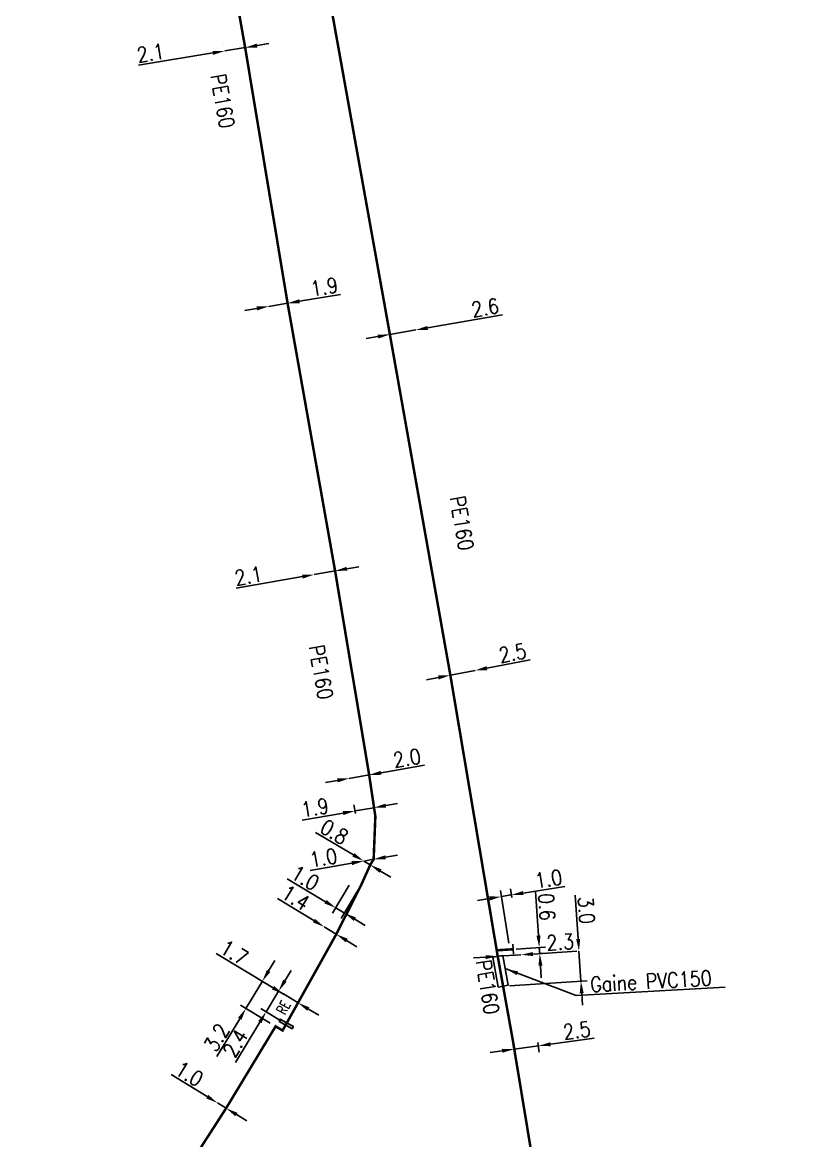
# Model space of a CAD drawing. Header units: millimetres. Extents: x 150994 to 151987, y 125997 to 127005.
# Drawn here: x 151070.6 to 151147.3, y 126151.4 to 126262.5 of the extents above; entities that cross this region are included whole.
import ezdxf
from ezdxf.enums import TextEntityAlignment as Align

# ---------------------------------------------------------------- set-up
doc = ezdxf.new("R2010")
doc.units = ezdxf.units.MM
doc.header["$PDMODE"] = 34
doc.linetypes.add('L_100_AP', pattern=[14, 10, -1.5, 1, -1.5])
doc.linetypes.add('L_100_PE', pattern=[14, 10, -1.5, 1, -1.5])
doc.layers.get('0').update_dxf_attribs({"linetype": 'CONTINUOUS'})
doc.layers.get('Defpoints').update_dxf_attribs({"linetype": 'CONTINUOUS'})
for name, color, linetype in [('L_140', 3, 'CONTINUOUS'), ('L_340', 7, 'CONTINUOUS'), ('L_400', 7, 'CONTINUOUS')]:
    doc.layers.add(name, color=color, linetype=linetype)
doc.styles.get("Standard").update_dxf_attribs({"font": 'romans.shx', "width": 0.85})
doc.dimstyles.get("Standard").update_dxf_attribs({"dimtxt": 1.5, "dimasz": 1.2, "dimexe": 0.625, "dimexo": 0.625, "dimgap": 0.25, "dimtad": 1, "dimdec": 1, "dimzin": 0, "dimdsep": 46, "dimtxsty": 'Standard', "dimcen": -0.5, "dimadec": 0, "dimazin": 0, "dimtfac": 1, "dimtdec": 1, "dimtmove": 0, "dimatfit": 3, "dimfxl": 0, "dimtolj": 1, "dimtzin": 0, "dimarcsym": 0})

# ---------------------------------------------------------------- blocks, each defined once
blk = doc.blocks.new('*D440')
at = {"layer": 'Defpoints', "color": 0, "linetype": 'Continuous', "transparency": 16777216}
for p in [(151092.7717044005, 126259.992831921), (151090.7493, 126259.6576), (151090.7493, 126259.6576000002)]:
    blk.add_point(p, dxfattribs=at)
at = {"layer": 'L_140', "color": 0, "linetype": 'Continuous', "lineweight": -2, "transparency": 16777216}
for p, q in [((151090.6470951461, 126260.2741867075), (151090.647095146, 126260.2741867077)), ((151092.7717044005, 126259.9928319212), (151090.7493, 126259.6576000002)), ((151092.6694995466, 126260.6094186284), (151092.6694995465, 126260.6094186287)), ((151093.9555508788, 126260.1890652408), (151095.1393973571, 126260.3852985604)), ((151089.5654535216, 126259.4613666807), (151082.1628777985, 126258.2343224361))]:
    blk.add_line(p, q, dxfattribs=at)
at = {"layer": 'L_140', "color": 0, "linetype": 'Continuous', "transparency": 16777216}
for points in [[(151093.9228453255, 126260.3863729872), (151093.9882564321, 126259.9917574944), (151092.7717044005, 126259.9928319212)], [(151089.5327479683, 126259.658674427), (151089.5981590748, 126259.2640589343), (151090.7493, 126259.6576000002)]]:
    blk.add_solid(points, dxfattribs=at)
at = {"layer": 'L_140', "color": 0, "linetype": 'Continuous', "transparency": 16777216, "insert": (151083.3840276095, 126259.4503840687), "char_height": 1.5, "attachment_point": 5, "rotation": 9.411720093409084}
blk.add_mtext('\\A1;2.1', dxfattribs=at)
blk = doc.blocks.new('*D458')
at = {"layer": 'Defpoints', "color": 0, "linetype": 'Continuous', "transparency": 16777216}
for p in [(151107.1524728565, 126231.4897294811), (151109.7142, 126231.9342), (151109.7142, 126231.9341999999)]:
    blk.add_point(p, dxfattribs=at)
at = {"layer": 'L_140', "color": 0, "linetype": 'Continuous', "lineweight": -2, "transparency": 16777216}
for p, q in [((151110.8965356047, 126232.1393402394), (151118.3517803125, 126233.4328567999)), ((151105.9701372517, 126231.2845892416), (151104.7878016471, 126231.0794490021)), ((151107.1524728565, 126231.4897294811), (151109.7142, 126231.9341999999))]:
    blk.add_line(p, q, dxfattribs=at)
at = {"layer": 'L_140', "color": 0, "linetype": 'Continuous', "transparency": 16777216}
for points in [[(151110.8623455648, 126232.3363961735), (151110.9307256446, 126231.9422843053), (151109.7142, 126231.9341999999)], [(151105.9359472118, 126231.4816451757), (151106.0043272917, 126231.0875333075), (151107.1524728565, 126231.4897294811)]]:
    blk.add_solid(points, dxfattribs=at)
at = {"layer": 'L_140', "color": 0, "linetype": 'Continuous', "transparency": 16777216, "insert": (151116.6184580638, 126234.1470582969), "char_height": 1.5, "attachment_point": 5, "rotation": 9.843070251829682}
blk.add_mtext('\\A1;2.6', dxfattribs=at)
blk = doc.blocks.new('*D459')
at = {"layer": 'Defpoints', "color": 0, "linetype": 'Continuous', "transparency": 16777216}
for p in [(151113.1593949941, 126197.6367082467), (151115.6148, 126198.1068), (151115.6148, 126198.1068)]:
    blk.add_point(p, dxfattribs=at)
at = {"layer": 'L_140', "color": 0, "linetype": 'Continuous', "lineweight": -2, "transparency": 16777216}
for p, q in [((151116.7933944029, 126198.3324440416), (151121.086845442, 126199.1544330503)), ((151113.1593949941, 126197.6367082467), (151115.6148, 126198.1068)), ((151111.9808005911, 126197.4110642051), (151110.8022061883, 126197.1854201635))]:
    blk.add_line(p, q, dxfattribs=at)
at = {"layer": 'L_140', "color": 0, "linetype": 'Continuous', "transparency": 16777216}
for points in [[(151111.9431932509, 126197.6074966055), (151112.0184079314, 126197.2146318046), (151113.1593949941, 126197.6367082467)], [(151116.7557870626, 126198.5288764421), (151116.8310017432, 126198.1360116411), (151115.6148, 126198.1068)]]:
    blk.add_solid(points, dxfattribs=at)
at = {"layer": 'L_140', "color": 0, "linetype": 'Continuous', "transparency": 16777216, "insert": (151119.3413804225, 126199.8384225691), "char_height": 1.5, "attachment_point": 5, "rotation": 10.838230453739367}
blk.add_mtext('\\A1;2.5', dxfattribs=at)
blk = doc.blocks.new('*D460')
at = {"layer": 'Defpoints', "color": 0, "linetype": 'Continuous', "transparency": 16777216}
for p in [(151119.2176372038, 126175.7995900545), (151119.3529285173, 126174.9476053211), (151119.0648396997, 126170.3855060183)]:
    blk.add_point(p, dxfattribs=at)
at = {"layer": 'L_340', "color": 0, "linetype": 'Continuous', "lineweight": -2, "transparency": 16777216}
for p, q in [((151120.4027878518, 126175.9877866049), (151124.5402334176, 126176.644794205)), ((151117.0448610155, 126175.4545630453), (151115.8597103676, 126175.2663664949)), ((151118.966820663, 126171.0027719808), (151118.1319926269, 126176.2600255582)), ((151118.2300116635, 126175.6427595957), (151119.2176372038, 126175.7995900545)), ((151119.2549094806, 126175.5648712836), (151119.1196181672, 126176.4168560169))]:
    blk.add_line(p, q, dxfattribs=at)
at = {"layer": 'L_340', "color": 0, "linetype": 'Continuous', "transparency": 16777216}
for points in [[(151117.0134949238, 126175.6520881533), (151117.0762271073, 126175.2570379373), (151118.2300116635, 126175.6427595957)], [(151120.3714217601, 126176.1853117129), (151120.4341539436, 126175.7902614969), (151119.2176372038, 126175.7995900545)]]:
    blk.add_solid(points, dxfattribs=at)
at = {"layer": 'L_340', "color": 0, "linetype": 'Continuous', "transparency": 16777216, "insert": (151122.9072555, 126177.3980142201), "char_height": 1.5, "attachment_point": 5, "rotation": 9.022972312594378}
blk.add_mtext('\\A1;1.0', dxfattribs=at)
blk = doc.blocks.new('*D461')
at = {"layer": 'Defpoints', "color": 0, "linetype": 'Continuous', "transparency": 16777216}
for p in [(151119.0648396997, 126170.3855060183), (151121.3399677946, 126169.93249787), (151122.0342952817, 126169.9777454977)]:
    blk.add_point(p, dxfattribs=at)
at = {"layer": 'L_340', "color": 0, "linetype": 'Continuous', "lineweight": -2, "transparency": 16777216}
for p, q in [((151121.9172419633, 126171.7739354989), (151121.6329696184, 126176.1361112163)), ((151119.6885167834, 126170.4261495316), (151122.6189545927, 126170.6171190114)), ((151121.9636448784, 126169.9731413833), (151122.6579723655, 126170.018389011)), ((151122.0342952817, 126169.9777454977), (151121.9952775089, 126170.5764754981)), ((151122.1123308274, 126168.7802854968), (151122.190366373, 126167.582825496))]:
    blk.add_line(p, q, dxfattribs=at)
at = {"layer": 'L_340', "color": 0, "linetype": 'Continuous', "transparency": 16777216}
for points in [[(151122.1168186301, 126171.7869414232), (151121.7176652965, 126171.7609295746), (151121.9952775089, 126170.5764754981)], [(151122.3119074942, 126168.7932914211), (151121.9127541606, 126168.7672795726), (151122.0342952817, 126169.9777454977)]]:
    blk.add_solid(points, dxfattribs=at)
at = {"layer": 'L_340', "color": 0, "linetype": 'Continuous', "transparency": 16777216, "insert": (151122.733971352, 126174.6187829794), "char_height": 1.5, "attachment_point": 5, "rotation": 273.7285539203219}
blk.add_mtext('\\A1;0.6', dxfattribs=at)
blk = doc.blocks.new('*D462')
at = {"layer": 'Defpoints', "color": 0, "linetype": 'Continuous', "transparency": 16777216}
for p in [(151125.9383648681, 126170.2321641839), (151125.9383648681, 126170.2321641839), (151118.400704472, 126166.7345897862)]:
    blk.add_point(p, dxfattribs=at)
at = {"layer": 'L_400', "color": 0, "linetype": 'Continuous', "lineweight": -2, "transparency": 16777216}
for p, q in [((151125.8603293225, 126171.4296241847), (151125.576056978, 126175.7917999022)), ((151126.133453732, 126167.2385141818), (151125.9383648681, 126170.2321641839)), ((151119.0243815558, 126166.7752332995), (151126.7571308158, 126167.2791576951)), ((151126.2114892776, 126166.0410541809), (151126.2895248231, 126164.8435941801))]:
    blk.add_line(p, q, dxfattribs=at)
at = {"layer": 'L_400', "color": 0, "linetype": 'Continuous', "transparency": 16777216}
for points in [[(151126.0599059894, 126171.442630109), (151125.6607526557, 126171.4166182605), (151125.9383648681, 126170.2321641839)], [(151126.4110659444, 126166.0540601052), (151126.0119126108, 126166.0280482567), (151126.133453732, 126167.2385141818)]]:
    blk.add_solid(points, dxfattribs=at)
at = {"layer": 'L_400', "color": 0, "linetype": 'Continuous', "transparency": 16777216, "insert": (151126.6770587116, 126174.2744716652), "char_height": 1.5, "attachment_point": 5, "rotation": 273.72855391626894}
blk.add_mtext('\\A1;3.0', dxfattribs=at)
blk = doc.blocks.new('*D463')
at = {"layer": 'Defpoints', "color": 0, "linetype": 'Continuous', "transparency": 16777216}
for p in [(151120.1615, 126169.8557), (151120.1615, 126169.8557), (151117.8663683317, 126169.7061318709)]:
    blk.add_point(p, dxfattribs=at)
at = {"layer": 'L_400', "color": 0, "linetype": 'Continuous', "lineweight": -2, "transparency": 16777216}
for p, q in [((151117.8663683317, 126169.7061318709), (151120.1615, 126169.8557)), ((151121.3589600009, 126169.9337355457), (151125.7211357182, 126170.2180078905)), ((151116.6689083308, 126169.6280963252), (151115.47144833, 126169.5500607796))]:
    blk.add_line(p, q, dxfattribs=at)
at = {"layer": 'L_400', "color": 0, "linetype": 'Continuous', "transparency": 16777216}
for points in [[(151116.6559024066, 126169.827672992), (151116.6819142551, 126169.4285196584), (151117.8663683317, 126169.7061318709)], [(151121.3459540766, 126170.1333122125), (151121.3719659251, 126169.7341588789), (151120.1615, 126169.8557)]]:
    blk.add_solid(points, dxfattribs=at)
at = {"layer": 'L_400', "color": 0, "linetype": 'Continuous', "transparency": 16777216, "insert": (151124.0737482386, 126171.1127728249), "char_height": 1.5, "attachment_point": 5, "rotation": 3.728553919970684}
blk.add_mtext('\\A1;2.3', dxfattribs=at)
blk = doc.blocks.new('*D464')
at = {"layer": 'Defpoints', "color": 0, "linetype": 'Continuous', "transparency": 16777216}
for p in [(151119.354389071, 126161.4309733782), (151121.7821, 126161.7607), (151121.9116421741, 126160.8069069762)]:
    blk.add_point(p, dxfattribs=at)
at = {"layer": 'L_140', "color": 0, "linetype": 'Continuous', "lineweight": -2, "transparency": 16777216}
for p, q in [((151121.8662139341, 126161.1413859875), (151121.9957561082, 126160.1875929636)), ((151123.1007250781, 126160.9684057297), (151127.4323842284, 126161.5567226176)), ((151118.294848341, 126160.3156816008), (151117.105765437, 126160.1541828473)), ((151119.4385030051, 126160.8116593657), (151119.5680451792, 126159.8578663418)), ((151119.483931245, 126160.4771803544), (151121.9116421741, 126160.8069069762))]:
    blk.add_line(p, q, dxfattribs=at)
at = {"layer": 'L_140', "color": 0, "linetype": 'Continuous', "transparency": 16777216}
for points in [[(151123.0738086191, 126161.1665862137), (151123.127641537, 126160.7702252457), (151121.9116421741, 126160.8069069762)], [(151118.2679318821, 126160.5138620848), (151118.3217647999, 126160.1175011168), (151119.483931245, 126160.4771803544)]]:
    blk.add_solid(points, dxfattribs=at)
at = {"layer": 'L_140', "color": 0, "linetype": 'Continuous', "transparency": 16777216, "insert": (151125.7265138106, 126162.3342159704), "char_height": 1.5, "attachment_point": 5, "rotation": 7.734466711553774}
blk.add_mtext('\\A1;2.5', dxfattribs=at)
blk = doc.blocks.new('*D499')
at = {"layer": 'Defpoints', "color": 0, "linetype": 'Continuous', "transparency": 16777216}
for p in [(151090.0287, 126155.1334), (151090.0287, 126155.1334), (151090.8814741363, 126154.6111201205)]:
    blk.add_point(p, dxfattribs=at)
at = {"layer": 'L_140', "color": 0, "linetype": 'Continuous', "lineweight": -2, "transparency": 16777216}
for p, q in [((151089.0053710365, 126155.7601358554), (151085.4328565298, 126157.9481154932)), ((151090.8814741363, 126154.6111201205), (151090.0287, 126155.1334)), ((151091.9048030998, 126153.9843842652), (151092.9281320634, 126153.3576484098))]:
    blk.add_line(p, q, dxfattribs=at)
at = {"layer": 'L_140', "color": 0, "linetype": 'Continuous', "transparency": 16777216}
for points in [[(151089.1098270124, 126155.9306906826), (151088.9009150606, 126155.5895810281), (151090.0287, 126155.1334)], [(151092.0092590757, 126154.1549390925), (151091.800347124, 126153.8138294379), (151090.8814741363, 126154.6111201205)]]:
    blk.add_solid(points, dxfattribs=at)
at = {"layer": 'L_140', "color": 0, "linetype": 'Continuous', "transparency": 16777216, "insert": (151087.2297291808, 126158.0202677382), "char_height": 1.5, "attachment_point": 5, "rotation": 328.5146940745939}
blk.add_mtext('\\A1;1.0', dxfattribs=at)
blk = doc.blocks.new('*D500')
at = {"layer": 'Defpoints', "color": 0, "linetype": 'Continuous', "transparency": 16777216}
for p in [(151093.469300556, 126167.8374398419), (151096.0989943729, 126166.2481040169), (151096.8540659297, 126162.987472973)]:
    blk.add_point(p, dxfattribs=at)
at = {"layer": 'L_340', "color": 0, "linetype": 'Continuous', "lineweight": -2, "transparency": 16777216}
for p, q in [((151096.7196940616, 126167.2751054271), (151097.3403937503, 126168.3021068373)), ((151094.0041971238, 126167.514158754), (151096.6338909407, 126165.9248229291)), ((151096.0989943729, 126166.2481040169), (151094.8575949956, 126164.1941011967)), ((151096.3191693619, 126163.3107540609), (151094.3226984278, 126164.5173822845)), ((151094.2368953069, 126163.1670997865), (151091.8216250976, 126159.1708259746))]:
    blk.add_line(p, q, dxfattribs=at)
at = {"layer": 'L_340', "color": 0, "linetype": 'Continuous', "transparency": 16777216}
for points in [[(151096.5485271599, 126167.3785553752), (151096.8908609633, 126167.171655479), (151096.0989943729, 126166.2481040169)], [(151094.0657284052, 126163.2705497346), (151094.4080622086, 126163.0636498384), (151094.8575949956, 126164.1941011967)]]:
    blk.add_solid(points, dxfattribs=at)
at = {"layer": 'L_340', "color": 0, "linetype": 'Continuous', "transparency": 16777216, "insert": (151091.8017031163, 126161.0711654119), "char_height": 1.5, "attachment_point": 5, "rotation": 58.85205031718849}
blk.add_mtext('\\A1;2.4', dxfattribs=at)
blk = doc.blocks.new('*D501')
at = {"layer": 'Defpoints', "color": 0, "linetype": 'Continuous', "transparency": 16777216}
for p in [(151094.4298137288, 126167.2569243514), (151094.4841019491, 126167.2241136064), (151095.7995329711, 126162.7484745466)]:
    blk.add_point(p, dxfattribs=at)
at = {"layer": 'L_140', "color": 0, "linetype": 'Continuous', "lineweight": -2, "transparency": 16777216}
for p, q in [((151095.1048016377, 126168.2511150166), (151095.7255013263, 126169.2781164268)), ((151094.4841019491, 126167.2241136064), (151092.8547652663, 126164.5282349047)), ((151094.9647102967, 126166.9336432636), (151095.0189985168, 126166.9008325186)), ((151095.2646364033, 126163.0717556345), (151092.3198686985, 126164.8515159925)), ((151092.2340655777, 126163.5012334945), (151089.9729452833, 126159.7600140717))]:
    blk.add_line(p, q, dxfattribs=at)
at = {"layer": 'L_140', "color": 0, "linetype": 'Continuous', "transparency": 16777216}
for points in [[(151094.933634736, 126168.3545649648), (151095.2759685394, 126168.1476650685), (151094.4841019491, 126167.2241136064)], [(151092.062898676, 126163.6046834426), (151092.4052324794, 126163.3977835464), (151092.8547652663, 126164.5282349047)]]:
    blk.add_solid(points, dxfattribs=at)
at = {"layer": 'L_140', "color": 0, "linetype": 'Continuous', "transparency": 16777216, "insert": (151089.9373210777, 126161.6343728185), "char_height": 1.5, "attachment_point": 5, "rotation": 58.85205031876711}
blk.add_mtext('\\A1;3.2', dxfattribs=at)
blk = doc.blocks.new('*D502')
at = {"layer": 'Defpoints', "color": 0, "linetype": 'Continuous', "transparency": 16777216}
for p in [(151096.5694, 126165.9638), (151096.5694, 126165.9638), (151098.0243186645, 126165.0844754412)]:
    blk.add_point(p, dxfattribs=at)
at = {"layer": 'L_140', "color": 0, "linetype": 'Continuous', "lineweight": -2, "transparency": 16777216}
for p, q in [((151095.5423985898, 126166.5844996886), (151089.8988374152, 126169.995358358)), ((151098.0243186645, 126165.0844754411), (151096.5694, 126165.9638)), ((151099.0513200746, 126164.4637757526), (151100.0783214849, 126163.843076064))]:
    blk.add_line(p, q, dxfattribs=at)
at = {"layer": 'L_140', "color": 0, "linetype": 'Continuous', "transparency": 16777216}
for points in [[(151095.6458485379, 126166.7556665903), (151095.4389486416, 126166.4133327868), (151096.5694, 126165.9638)], [(151099.1547700228, 126164.6349426543), (151098.9478701266, 126164.2926088508), (151098.0243186645, 126165.0844754411)]]:
    blk.add_solid(points, dxfattribs=at)
at = {"layer": 'L_140', "color": 0, "linetype": 'Continuous', "transparency": 16777216, "insert": (151091.6952540907, 126170.0780892365), "char_height": 1.5, "attachment_point": 5, "rotation": 328.8520503221312}
blk.add_mtext('\\A1;1.7', dxfattribs=at)
blk = doc.blocks.new('*D503')
at = {"layer": 'Defpoints', "color": 0, "linetype": 'Continuous', "transparency": 16777216}
for p in [(151100.6325, 126172.629), (151100.6325, 126172.629), (151101.8285023915, 126171.9012787075)]:
    blk.add_point(p, dxfattribs=at)
at = {"layer": 'L_140', "color": 0, "linetype": 'Continuous', "lineweight": -2, "transparency": 16777216}
for p, q in [((151099.607355093, 126173.2527611079), (151095.9766335475, 126175.4619150317)), ((151101.8285023915, 126171.9012787075), (151100.6325, 126172.629)), ((151102.8536472984, 126171.2775175996), (151103.8787922054, 126170.6537564917))]:
    blk.add_line(p, q, dxfattribs=at)
at = {"layer": 'L_140', "color": 0, "linetype": 'Continuous', "transparency": 16777216}
for points in [[(151099.7113152777, 126173.4236185924), (151099.5033949084, 126173.0819036234), (151100.6325, 126172.629)], [(151102.9576074831, 126171.4483750841), (151102.7496871138, 126171.1066601151), (151101.8285023915, 126171.9012787075)]]:
    blk.add_solid(points, dxfattribs=at)
at = {"layer": 'L_140', "color": 0, "linetype": 'Continuous', "transparency": 16777216, "insert": (151097.79922279, 126175.5235060462), "char_height": 1.5, "attachment_point": 5, "rotation": 328.68110122985365}
blk.add_mtext('\\A1;1.4', dxfattribs=at)
blk = doc.blocks.new('*D504')
at = {"layer": 'Defpoints', "color": 0, "linetype": 'Continuous', "transparency": 16777216}
for p in [(151104.5523, 126179.1702), (151104.5523, 126179.1702), (151105.5374871009, 126179.3416828744)]:
    blk.add_point(p, dxfattribs=at)
at = {"layer": 'L_140', "color": 0, "linetype": 'Continuous', "lineweight": -2, "transparency": 16777216}
for p, q in [((151103.3700754789, 126178.9644205508), (151099.2428452311, 126178.2460297949)), ((151105.5374871009, 126179.3416828744), (151104.5523, 126179.1702)), ((151106.719711622, 126179.5474623236), (151107.9019361431, 126179.7532417729))]:
    blk.add_line(p, q, dxfattribs=at)
at = {"layer": 'L_140', "color": 0, "linetype": 'Continuous', "transparency": 16777216}
for points in [[(151103.335778904, 126179.1614579709), (151103.4043720538, 126178.7673831306), (151104.5523, 126179.1702)], [(151106.6854150472, 126179.7444997438), (151106.7540081969, 126179.3504249034), (151105.5374871009, 126179.3416828744)]]:
    blk.add_solid(points, dxfattribs=at)
at = {"layer": 'L_140', "color": 0, "linetype": 'Continuous', "transparency": 16777216, "insert": (151100.5438652201, 126179.4875225491), "char_height": 1.5, "attachment_point": 5, "rotation": 9.874047701354808}
blk.add_mtext('\\A1;1.0', dxfattribs=at)
blk = doc.blocks.new('*D505')
at = {"layer": 'Defpoints', "color": 0, "linetype": 'Continuous', "transparency": 16777216}
for p in [(151104.5523, 126179.1702), (151104.5523, 126179.1702), (151105.1969531435, 126178.7868955197)]:
    blk.add_point(p, dxfattribs=at)
at = {"layer": 'L_140', "color": 0, "linetype": 'Continuous', "lineweight": -2, "transparency": 16777216}
for p, q in [((151103.5208549705, 126179.7834871685), (151099.7634480773, 126182.0176047111)), ((151105.1969531434, 126178.7868955196), (151104.5523, 126179.1702)), ((151106.2283981729, 126178.1736083511), (151107.2598432025, 126177.5603211825))]:
    blk.add_line(p, q, dxfattribs=at)
at = {"layer": 'L_140', "color": 0, "linetype": 'Continuous', "transparency": 16777216}
for points in [[(151103.6230694986, 126179.9553946735), (151103.4186404424, 126179.6115796636), (151104.5523, 126179.1702)], [(151106.330612701, 126178.345515856), (151106.1261836448, 126178.0017008461), (151105.1969531434, 126178.7868955196)]]:
    blk.add_solid(points, dxfattribs=at)
at = {"layer": 'L_140', "color": 0, "linetype": 'Continuous', "transparency": 16777216, "insert": (151101.6375016496, 126182.0667270487), "char_height": 1.5, "attachment_point": 5, "rotation": 329.2646957711201}
blk.add_mtext('\\A1;0.8', dxfattribs=at)
blk = doc.blocks.new('*D506')
at = {"layer": 'Defpoints', "color": 0, "linetype": 'Continuous', "transparency": 16777216}
for p in [(151105.0926742018, 126187.7286657487), (151103.1223, 126187.3857), (151103.1223, 126187.3857)]:
    blk.add_point(p, dxfattribs=at)
at = {"layer": 'L_140', "color": 0, "linetype": 'Continuous', "lineweight": -2, "transparency": 16777216}
for p, q in [((151103.1223, 126187.3857), (151105.0926742018, 126187.7286657488)), ((151106.2748987229, 126187.934445198), (151110.581573764, 126188.6840703346)), ((151101.9400754789, 126187.1799205508), (151100.7578509578, 126186.9741411015))]:
    blk.add_line(p, q, dxfattribs=at)
at = {"layer": 'L_140', "color": 0, "linetype": 'Continuous', "transparency": 16777216}
for points in [[(151106.240602148, 126188.1314826182), (151106.3091952978, 126187.7374077778), (151105.0926742018, 126187.7286657488)], [(151101.905778904, 126187.3769579709), (151101.9743720538, 126186.9828831306), (151103.1223, 126187.3857)]]:
    blk.add_solid(points, dxfattribs=at)
at = {"layer": 'L_140', "color": 0, "linetype": 'Continuous', "transparency": 16777216, "insert": (151108.8478656296, 126189.3973345918), "char_height": 1.5, "attachment_point": 5, "rotation": 9.874047701276872}
blk.add_mtext('\\A1;2.0', dxfattribs=at)
blk = doc.blocks.new('*D507')
at = {"layer": 'Defpoints', "color": 0, "linetype": 'Continuous', "transparency": 16777216}
for p in [(151103.6862489535, 126184.1457541066), (151103.8373, 126183.27795), (151105.7091554917, 126183.6037674614)]:
    blk.add_point(p, dxfattribs=at)
at = {"layer": 'L_140', "color": 0, "linetype": 'Continuous', "lineweight": -2, "transparency": 16777216}
for p, q in [((151103.7301232035, 126183.8936919381), (151103.579072157, 126184.7614960447)), ((151105.5581044452, 126184.4715715681), (151103.6862489535, 126184.1457541066)), ((151105.6019786952, 126184.2195093995), (151105.4509276487, 126185.0873135061)), ((151106.7403289663, 126184.6773510174), (151107.9225534874, 126184.8831304667)), ((151102.5040244324, 126183.9399746573), (151098.4366091158, 126183.2319953615))]:
    blk.add_line(p, q, dxfattribs=at)
at = {"layer": 'L_140', "color": 0, "linetype": 'Continuous', "transparency": 16777216}
for points in [[(151106.7060323914, 126184.8743884375), (151106.7746255412, 126184.4803135972), (151105.5581044452, 126184.4715715681)], [(151102.4697278575, 126184.1370120775), (151102.5383210073, 126183.7429372372), (151103.6862489535, 126184.1457541066)]]:
    blk.add_solid(points, dxfattribs=at)
at = {"layer": 'L_140', "color": 0, "linetype": 'Continuous', "transparency": 16777216, "insert": (151099.7077216392, 126184.4682823857), "char_height": 1.5, "attachment_point": 5, "rotation": 9.87404770407727}
blk.add_mtext('\\A1;1.9', dxfattribs=at)
blk = doc.blocks.new('*D508')
at = {"layer": 'Defpoints', "color": 0, "linetype": 'Continuous', "transparency": 16777216}
for p in [(151103.44, 126177.2995), (151104.2995375246, 126176.7884273595), (151101.7847326052, 126174.515620907)]:
    blk.add_point(p, dxfattribs=at)
at = {"layer": 'L_140', "color": 0, "linetype": 'Continuous', "lineweight": -2, "transparency": 16777216}
for p, q in [((151100.7532875758, 126175.1289080757), (151096.946325701, 126177.3924905281)), ((151103.1205795997, 126176.7622890472), (151101.4653122049, 126173.9784099542)), ((151103.9801171242, 126176.2512164066), (151102.3248497295, 126173.4673373136)), ((151102.6442701298, 126174.0045482665), (151101.7847326052, 126174.515620907)), ((151103.6757151592, 126173.3912610979), (151104.7071601887, 126172.7779739292))]:
    blk.add_line(p, q, dxfattribs=at)
at = {"layer": 'L_140', "color": 0, "linetype": 'Continuous', "transparency": 16777216}
for points in [[(151100.8555021039, 126175.3008155806), (151100.6510730477, 126174.9570005707), (151101.7847326052, 126174.515620907)], [(151103.7779296874, 126173.5631686028), (151103.5735006311, 126173.219353593), (151102.6442701298, 126174.0045482665)]]:
    blk.add_solid(points, dxfattribs=at)
at = {"layer": 'L_140', "color": 0, "linetype": 'Continuous', "transparency": 16777216, "insert": (151098.742099963, 126177.488156981), "char_height": 1.5, "attachment_point": 5, "rotation": 329.26469576678005}
blk.add_mtext('\\A1;1.0', dxfattribs=at)
blk = doc.blocks.new('*D509')
at = {"layer": 'Defpoints', "color": 0, "linetype": 'Continuous', "transparency": 16777216}
for p in [(151099.6393, 126207.6348), (151099.6393, 126207.6348000001), (151101.7074515343, 126207.9991476792)]:
    blk.add_point(p, dxfattribs=at)
at = {"layer": 'L_140', "color": 0, "linetype": 'Continuous', "lineweight": -2, "transparency": 16777216}
for p, q in [((151101.7074515343, 126207.9991476793), (151099.6393, 126207.6348000001)), ((151102.889252411, 126208.2073463532), (151104.0710532877, 126208.415545027)), ((151098.4574991233, 126207.4266013262), (151091.8876015874, 126206.2691779554))]:
    blk.add_line(p, q, dxfattribs=at)
at = {"layer": 'L_140', "color": 0, "linetype": 'Continuous', "transparency": 16777216}
for points in [[(151098.4227993443, 126207.623568139), (151098.4921989022, 126207.2296345134), (151099.6393, 126207.6348000001)], [(151102.854552632, 126208.404313166), (151102.9239521899, 126208.0103795404), (151101.7074515343, 126207.9991476793)]]:
    blk.add_solid(points, dxfattribs=at)
at = {"layer": 'L_140', "color": 0, "linetype": 'Continuous', "transparency": 16777216, "insert": (151093.0963876465, 126207.497530111), "char_height": 1.5, "attachment_point": 5, "rotation": 9.991314894665688}
blk.add_mtext('\\A1;2.1', dxfattribs=at)
blk = doc.blocks.new('*D510')
at = {"layer": 'Defpoints', "color": 0, "linetype": 'Continuous', "transparency": 16777216}
for p in [(151095.1153, 126234.2739), (151095.1153, 126234.2739), (151096.9889989841, 126234.5889430399)]:
    blk.add_point(p, dxfattribs=at)
at = {"layer": 'L_140', "color": 0, "linetype": 'Continuous', "lineweight": -2, "transparency": 16777216}
for p, q in [((151098.1723878162, 126234.7879175915), (151102.2438089169, 126235.4724847985)), ((151095.1153, 126234.2739), (151096.9889989841, 126234.5889430399)), ((151093.9319111679, 126234.0749254485), (151092.7485223359, 126233.8759508969))]:
    blk.add_line(p, q, dxfattribs=at)
at = {"layer": 'L_140', "color": 0, "linetype": 'Continuous', "transparency": 16777216}
for points in [[(151093.8987487427, 126234.2721569205), (151093.9650735932, 126233.8776939765), (151095.1153, 126234.2739)], [(151098.1392253909, 126234.9851490635), (151098.2055502414, 126234.5906861195), (151096.9889989841, 126234.5889430399)]]:
    blk.add_solid(points, dxfattribs=at)
at = {"layer": 'L_140', "color": 0, "linetype": 'Continuous', "transparency": 16777216, "insert": (151100.6339806563, 126236.2158458308), "char_height": 1.5, "attachment_point": 5, "rotation": 9.544415774538413}
blk.add_mtext('\\A1;1.9', dxfattribs=at)
blk = doc.blocks.new('L_340_20')
at = {"linetype": 'Continuous'}
blk.add_hatch(color=0, dxfattribs=at).paths.add_polyline_path([(0.125, 0.75), (-0.125, 0.75), (-0.125, -0.75), (0.125, -0.75)])
at = {"color": 0, "linetype": 'Continuous'}
blk.add_lwpolyline([(-0.125, 0.75), (0.125, 0.75), (0.125, -0.75), (-0.125, -0.75)], close=True, dxfattribs=at)
at = {"color": 0, "linetype": 'Continuous', "width": 0.75}
for tag, height, flags, p in [('RE', 1, 8, (0, 1.866740886243562)), ('DEF_LEG', 1.2, 3, (0, -5)), ('DEF_COUP', 1.2, 3, (0, -7.5)), ('DEF_TYPE', 1.2, 3, (0, -10))]:
    blk.add_attdef(tag, text='', height=height, dxfattribs=dict(at, flags=flags)).set_placement(p, align=Align.MIDDLE)
blk = doc.blocks.new('L_340_07')
at = {"color": 0, "linetype": 'Continuous', "const_width": 0.25, "flags": 128}
blk.add_lwpolyline([(0, 0), (0.3500000000000001, 0)], dxfattribs=at)
at = {"color": 0, "linetype": 'Continuous', "flags": 128}
blk.add_lwpolyline([(0.3500000000000001, -0.5), (0.3500000000000001, 0.5)], dxfattribs=at)
at = {"color": 0, "linetype": 'Continuous', "width": 0.75, "flags": 3}
for tag, p in [('DEF_LEG', (0.7227466296353171, -3.465132747278755)), ('DEF_COUP', (0.7227466296353171, -5.965132747278755)), ('DEF_TYPE', (0.7227466296353171, -8.465132747278755))]:
    blk.add_attdef(tag, text='', height=1.2, dxfattribs=at).set_placement(p, align=Align.MIDDLE)

msp = doc.modelspace()

# ---------------------------------------------------------------- linework, layer by layer
at = {"layer": 'L_140', "linetype": 'L_100_PE', "ltscale": 0.5, "const_width": 0.25}
msp.add_lwpolyline([(151087.3385961011, 126290.6980685512), (151092.7717044005, 126259.9928319212), (151096.9889989841, 126234.5889430399), (151101.7074515343, 126207.9991476793), (151105.0926742018, 126187.7286657487), (151105.7091554917, 126183.6037674614), (151105.5374871009, 126179.3416828744), (151105.1969531435, 126178.7868955196), (151104.2995375246, 126176.7884273595), (151101.8285023915, 126171.9012787075), (151098.0243186645, 126165.0844754412), (151096.8540659297, 126162.987472973), (151096.4883619501, 126162.3321597017), (151095.7995329711, 126162.7484745466), (151090.8814741369, 126154.6111201215), (151083.9819504659, 126143.8890574832), (151080.0793101284, 126138.3305807996), (151078.1998371524, 126133.2458799548), (151073.8758748964, 126125.2980539898), (151071.5717019735, 126120.9714602088), (151071.2850342953, 126120.4331783024), (151070.7632772188, 126119.4534641064)], dxfattribs=at)
at = {"layer": 'L_140', "linetype": 'L_100_AP', "ltscale": 0.5, "const_width": 0.25}
msp.add_lwpolyline([(151147.1404862649, 126000), (151146.0599110138, 126004.5580556223), (151143.9606738766, 126016.3620346992), (151138.2519660115, 126051.2271484851), (151134.0370404887, 126074.5767653538), (151129.692567878, 126100.6965086178), (151129.0060133163, 126104.6371554825), (151128.8444756994, 126105.8777422207), (151124.8788099238, 126127.753197931), (151123.5788478611, 126137.4814680599), (151121.690079221, 126147.2902845366), (151119.354389071, 126161.4309733782), (151118.400704472, 126166.7345897862), (151117.8663683317, 126169.7061318709), (151117.766140169, 126170.3008729396), (151113.1593949941, 126197.6367082467), (151107.1524728565, 126231.4897294811), (151101.0695348201, 126265.3780898426)], dxfattribs=at)
at = {"layer": 'L_140', "linetype": 'L_100_PE', "ltscale": 0.5, "const_width": 0.25, "flags": 128}
msp.add_lwpolyline([(151119.0648396997, 126170.3855060183), (151117.766140169, 126170.3008729396)], dxfattribs=at)
at = {"layer": 'L_400', "color": 7, "linetype": 'CONTINUOUS', "ltscale": 0.5}
for p, q in [((151117.37426104417, 126169.61764222439), (151117.8663683317, 126169.7061318709)), ((151117.37426104417, 126169.61764222439), (151117.90859718446, 126166.64610013968)), ((151118.35847561926, 126169.79462151742), (151117.8663683317, 126169.7061318709)), ((151118.35847561926, 126169.79462151742), (151118.89281175955, 126166.82307943271)), ((151117.90859718446, 126166.64610013968), (151118.400704472, 126166.7345897862)), ((151118.89281175955, 126166.82307943271), (151118.400704472, 126166.7345897862))]:
    msp.add_line(p, q, dxfattribs=at)

# ---------------------------------------------------------------- block references
at = {"layer": 'L_340', "ltscale": 0.5, "rotation": 3.728553920813181}
msp.add_blockref('L_340_07', (151119.0648396997, 126170.3855060183), dxfattribs=at)
at = {"layer": 'L_340', "ltscale": 0.5}
ref = msp.add_blockref('L_340_20', (151096.8540659297, 126162.987472973), dxfattribs=dict(at, rotation=60.83587098075071))
ref.add_attrib('RE', 'RE', dxfattribs={"layer": '0', "color": 0, "linetype": 'Continuous', "height": 1, "rotation": 60.8358709803239, "width": 0.75}).set_placement((151096.5815454742, 126164.6334451062), align=Align.MIDDLE)

# ---------------------------------------------------------------- texts
at = {"layer": 'L_140', "linetype": 'Continuous', "width": 0.85}
for rotation, p in [(280.0634604760272, (151089.3220025834, 126257.242211396)), (279.7977987349625, (151113.1010566562, 126215.3062387549)), (280.0634604760272, (151099.1027573139, 126200.4982151297)), (279.0343942406204, (151115.6990173672, 126169.2269728381))]:
    msp.add_text('PE160', height=1.5, rotation=rotation, dxfattribs=at).set_placement(p)
at = {"layer": 'L_400', "linetype": 'Continuous', "ltscale": 0.5, "insert": (151127.1039755188, 126166.1462406645), "char_height": 1.5, "attachment_point": 7, "rotation": 3.1910973961283378}
msp.add_mtext('\\A1;Gaine PVC150', dxfattribs=at)

# ---------------------------------------------------------------- dimensions: what is measured, and where the dimension line sits
at = {"layer": 'L_140', "linetype": 'Continuous'}
for base, p1, p2, angle, picture, middle in [((151090.7493, 126259.6576000002), (151092.7717044005, 126259.992831921), (151090.7493, 126259.6576), 9.411720093409086, '*D440', (151083.5475553758, 126258.4638453367)), ((151095.1153, 126234.2739), (151096.9889989841, 126234.5889430399), (151095.1153, 126234.2739), 9.544415774538413, '*D510', (151100.7997927826, 126235.2296884707)), ((151109.7142, 126231.9341999999), (151107.1524728565, 126231.4897294811), (151109.7142, 126231.9342), 189.8430702518297, '*D458', (151116.7894082634, 126233.1617786263)), ((151099.6393, 126207.6348000001), (151101.7074515343, 126207.9991476793), (151099.6393, 126207.6348), 9.991314894665688, '*D509', (151093.2698865414, 126206.5126960471)), ((151115.6148, 126198.1068), (151113.159394994, 126197.6367082467), (151115.6148, 126198.1068), 190.8382304537393, '*D459', (151119.5294171239, 126198.8562605668)), ((151103.1223, 126187.3857), (151105.0926742018, 126187.7286657487), (151103.1223, 126187.3857), 9.874047701276867, '*D506', (151109.019348504, 126188.4121474909)), ((151103.6862489535, 126184.1457541066), (151105.7091554917, 126183.6037674614), (151103.8373, 126183.27795), 9.874047704077267, '*D507', (151099.8792045136, 126183.4830952848)), ((151104.5523, 126179.1702), (151105.1969531435, 126178.7868955196), (151104.5523, 126179.1702), 329.2646957711201, '*D505', (151101.1264290091, 126181.2071895241)), ((151104.5523, 126179.1702), (151105.5374871009, 126179.3416828744), (151104.5523, 126179.1702), 9.874047701354804, '*D504', (151100.7153480945, 126178.5023354482)), ((151101.7847326052, 126174.515620907), (151104.2995375246, 126176.7884273595), (151103.44, 126177.2995), 329.2646957667801, '*D508', (151098.2310273225, 126176.6286194564)), ((151100.6325, 126172.629), (151101.8285023915, 126171.9012787075), (151100.6325, 126172.629), 328.6811012298537, '*D503', (151097.2794218668, 126174.6692186237)), ((151096.5694, 126165.9638), (151098.0243186645, 126165.0844754412), (151096.5694, 126165.9638), 328.8520503221312, '*D502', (151091.1780043503, 126169.222254728)), ((151094.4841019491, 126167.2241136064), (151095.7995329711, 126162.7484745466), (151094.4298137288, 126167.2569243514), 238.8520503187671, '*D501', (151090.7931555862, 126161.117123078)), ((151121.9116421741, 126160.8069069762), (151119.354389071, 126161.4309733782), (151121.7821, 126161.7607), 187.7344667115538, '*D464', (151125.8610961052, 126161.3433135504)), ((151090.0287, 126155.1334), (151090.8814741363, 126154.6111201205), (151090.0287, 126155.1334), 328.5146940745939, '*D499', (151086.7074493014, 126157.167493602))]:
    dim = msp.add_linear_dim(base=base, p1=p1, p2=p2, angle=angle, dimstyle='Standard', override={"dimatfit": 0}, dxfattribs=at)
    dim.commit()
    dim.dimension.update_dxf_attribs({"geometry": picture, "text_midpoint": middle, "dimtype": 160})
at = {"layer": 'L_340', "linetype": 'Continuous'}
for base, p1, p2, angle, picture, middle in [((151119.2176372038, 126175.7995900545), (151119.0648396997, 126170.3855060183), (151119.3529285173, 126174.9476053211), 189.0229723125944, '*D460', (151123.0640859587, 126176.4103886801)), ((151122.0342952817, 126169.9777454977), (151119.0648396997, 126170.3855060183), (151121.3399677946, 126169.9324978699), 93.72855392032187, '*D461', (151121.736088018, 126174.5537533581)), ((151096.0989943729, 126166.2481040169), (151096.8540659297, 126162.987472973), (151093.469300556, 126167.8374398419), 238.8520503171885, '*D500', (151092.6575376248, 126160.5539156713))]:
    dim = msp.add_linear_dim(base=base, p1=p1, p2=p2, angle=angle, dimstyle='Standard', override={"dimatfit": 0}, dxfattribs=at)
    dim.commit()
    dim.dimension.update_dxf_attribs({"geometry": picture, "text_midpoint": middle, "dimtype": 160})
at = {"layer": 'L_400', "linetype": 'Continuous'}
for base, p1, p2, angle, picture, middle in [((151125.9383648681, 126170.2321641839), (151118.400704472, 126166.7345897862), (151125.9383648681, 126170.2321641839), 273.7285539162689, '*D462', (151125.6791753775, 126174.2094420439)), ((151120.1615, 126169.8557), (151117.8663683317, 126169.7061318709), (151120.1615, 126169.8557), 183.7285539199707, '*D463', (151124.1387778599, 126170.1148894909))]:
    dim = msp.add_linear_dim(base=base, p1=p1, p2=p2, angle=angle, dimstyle='Standard', override={"dimatfit": 0}, dxfattribs=at)
    dim.commit()
    dim.dimension.update_dxf_attribs({"geometry": picture, "text_midpoint": middle, "dimtype": 160})

# ---------------------------------------------------------------- leaders
at = {"layer": 'L_400', "linetype": 'Continuous', "ltscale": 0.5, "annotation_type": 0, "has_hookline": 1, "hookline_direction": 0, "text_width": 13.35714285714285, "horizontal_direction": (0.9984494256608012, 0.05566636684405209, 0)}
msp.add_leader([(151118.6931074639, 126168.4503661979), (151125.6701404433, 126165.8159120761), (151126.8682797541, 126165.8827117163)], dimstyle='Standard', dxfattribs=at)

doc.saveas('drawing.dxf')
